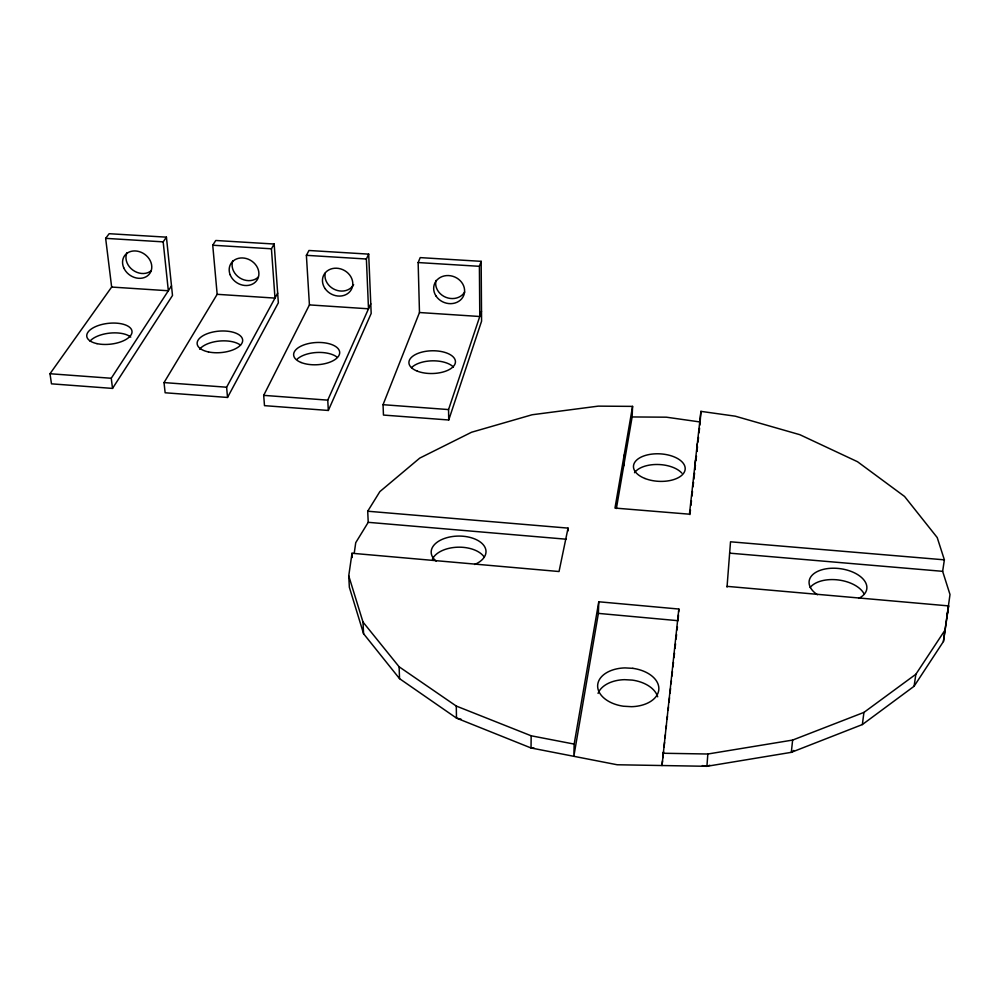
<?xml version="1.0" encoding="UTF-8"?>
<svg xmlns="http://www.w3.org/2000/svg" width="1000" height="1000" viewBox="0 0 1000 1000"><rect width="100%" height="100%" fill="white"/><g stroke="black" fill="none" stroke-linecap="round" stroke-linejoin="round"><path stroke-width="1.5" d="M354.275 552.9L355.737 542.675L368.225 522.325L367.713 511.225L568.05 528.112L559.038 571.525L352.013 553.263L348.738 575.837L363 622.062L399.113 666.787L456.287 706.062L531.163 735.788L531.038 747.975L617.2 764.762L706.912 766.3L791.325 752.337L862.35 724.562L914.087 686.263L943.425 641.525L948.6 605.9L727.087 586.362M567.987 530.925L568.05 528.112M598.775 601.775L574.163 744.087L573.837 756.312L598.387 613.387L598.775 601.775L678.838 609.038L678.662 611.95M623.725 465.887L624.163 455.025M616.388 508.55L632.125 416.95L632.575 406.375L598.25 406.138L532.1 414.762L471.562 432.238L419.738 458.113L379.862 491.613L367.713 511.225M678.838 609.038L662 765.525L662.513 760.9M678.475 614.862L678.125 620.7L598.387 613.387M695.425 460.538L694.837 469.888L695.425 465.275M696.825 451.4L697.312 443.688M699.9 425.087L700.925 411.362L735.225 416.175L799.862 434.7L857.513 461.725L904.562 496.463L937.212 537.55L944.375 559.837L942.638 571.325L950 594.525L943.425 641.525M702.362 765.6L706.912 766.3L707.837 754.013L792.625 740.075L863.938 712.4L915.863 674.25L945.275 629.7M727.025 587.125L730.512 541.8L944.375 559.837M792.625 740.075L791.325 752.337L793.763 750.462M700.925 411.362L689.438 514.188L614.975 508.075L632.575 406.375M662.862 757.825L663.55 751.663M664.062 747.038L664.575 742.412M665.088 737.8L665.425 734.712M666.112 728.55L666.462 725.462M667.15 719.3L667.487 716.225M668.175 710.062L668.512 706.975M669.038 702.362L669.55 697.738M670.062 693.112L670.575 688.487M671.087 683.863L671.438 680.788M671.95 676.162L672.463 671.538M672.975 666.925L673.487 662.3M674 657.675L674.525 653.05M675.037 648.438L675.55 643.812M676.062 639.188L676.575 634.562M677.087 629.938L677.438 626.862M689.925 514.6L690.45 509.975M690.962 505.35L691.475 500.725M691.988 496.1L692.5 491.488M693.012 486.863L693.538 482.238M693.875 479.15L694.562 472.987M695.938 460.662L696.45 456.037M696.963 451.4L697.487 446.75M698 442.113L698.512 437.463M699.038 432.825L699.55 428.175M862.35 724.562L863.938 712.4M914.087 686.263L915.863 674.25M946.775 617.612L948.6 605.9M448.738 419.988L481.575 321.163L481.163 261.337L420.213 257.613L418.15 262.55L419.475 312.525L383.05 404.688L383.462 415.062L448.738 419.988L448.55 409.575L481.5 311.35M419.475 312.525L479.775 316.5L479.4 266.312L481.163 261.337M328.338 410.462L371.175 313.475L368.688 254.125L308.975 250.487L306.388 255.325L309.425 304.9L263.688 395.363L264.488 405.65L328.338 410.462L327.75 400.138L370.763 303.738M309.425 304.9L368.5 308.8L366.388 259.012L368.688 254.125M227.525 397.45L278.35 302.812L274.175 244.025L215.75 240.487L212.738 245.225L217.162 294.312L164.025 382.587L165.138 392.775L227.525 397.45L226.612 387.212L277.663 293.163M217.162 294.312L274.988 298.1L271.438 248.8L274.175 244.025M112.525 388.413L172.5 295.475L166.425 237.162L109.162 233.7L105.65 238.35L111.65 287.05L50 373.738L51.475 383.837L112.525 388.413L111.25 378.263L171.5 285.912M111.65 287.05L168.337 290.763L163.175 241.863L166.425 237.162M706.912 766.3L709.837 765.25M632.125 416.95L666.4 417.188L700.238 421.987M662.725 753.25L707.837 754.013M534.113 748.15L531.038 747.975L456.488 718.1L399.55 678.662L363.575 633.725L349.35 587.263L348.738 575.837M105.65 238.35L163.175 241.863M212.738 245.225L271.438 248.8M306.388 255.325L366.388 259.012M418.15 262.55L479.4 266.312M50 373.738L111.25 378.263M164.025 382.587L226.612 387.212M263.688 395.363L327.75 400.138M383.05 404.688L448.55 409.575M368.225 522.325L566.263 539.212M729.625 553.15L942.638 571.325M531.163 735.788L574.163 744.087M461.037 719.175L456.488 718.1L456.287 706.062M352.013 553.263L352.238 557.513M363 622.062L363.575 633.725M399.113 666.787L399.55 678.662M199.65 349.225A22.763 10.85 -4.7 0 1 219.125 341.075A22.763 10.85 -4.7 0 1 240.512 345.15M258.35 277.013A15.388 13.113 31.3 0 1 239.713 277.875A15.388 13.113 31.3 0 1 232.862 260.688M90 341.087A22.688 10.537 -6.3 0 1 110.062 333.088A22.688 10.537 -6.3 0 1 130.75 337.088M151.25 270.675A15.337 12.75 34.8 0 1 132.75 270.012A15.337 12.75 34.8 0 1 127 252.675M411.525 367.663A23.2 11.45 -1.3 0 1 432.5 360.825A23.2 11.45 -1.3 0 1 453.375 367M464.675 292.087A15.625 13.762 20.9 0 1 445.8 297.288A15.625 13.762 20.9 0 1 435.988 280.475M297.15 359.15A22.975 11.188 -3.2 0 1 336.675 356.85M353.638 284.637A15.5 13.438 27.1 0 1 335.363 289.812A15.5 13.438 27.1 0 1 325.188 273.15M436.125 561.087A27.413 15.775 -0.8 0 1 442.788 539.1A27.413 15.775 -0.8 0 1 480.9 542.475A27.413 15.775 -0.8 0 1 474.675 564.487M634.525 472.725A25.8 13.838 3.1 0 1 657.325 464.487A25.8 13.838 3.1 0 1 681.862 473.125M817.4 594.738A29.087 16.45 7.6 0 1 817.537 571.425A29.087 16.45 7.6 0 1 858.3 575.025A29.087 16.45 7.6 0 1 858.662 598.387M598.062 693.413A30.525 19.425 4 0 1 624.462 679.663L632.312 680.1A30.525 19.425 4 0 1 657.675 696.8M432.425 559.125A27.312 15.862 -0.8 0 1 457.35 547.212A27.312 15.862 -0.8 0 1 484.237 557.087M810.113 587.537A28.963 16.525 7.7 0 1 838.375 579.963A28.963 16.525 7.7 0 1 864.325 594.338M632.85 668.337L624.975 667.9A30.65 19.35 4 0 0 597.65 685.525A30.65 19.35 4 0 0 623.425 706.225L631.525 706.688A30.65 19.35 4 0 0 658.85 688.988A30.65 19.35 4 0 0 632.85 668.337M208.463 351.938A22.837 10.775 -4.7 0 0 242.675 340.438A22.837 10.775 -4.7 0 0 208.562 333.225A22.837 10.775 -4.7 0 0 208.463 351.938M230.138 274.75A15.462 13.15 31.2 0 0 255.562 281.9A15.462 13.15 31.2 0 0 246.4 258.562A15.462 13.15 31.2 0 0 230.138 274.75M97.025 343.65A22.763 10.475 -6.3 0 0 132 332.362A22.763 10.475 -6.3 0 0 99.1 325.275A22.763 10.475 -6.3 0 0 97.025 343.65M123.675 267.638A15.412 12.788 34.7 0 0 148.787 274.7A15.412 12.788 34.7 0 0 139.025 251.55A15.412 12.788 34.7 0 0 123.675 267.638M417.362 371.175A23.275 11.375 -1.3 0 0 455.125 363.638A23.275 11.375 -1.3 0 0 424.075 351.625A23.275 11.375 -1.3 0 0 417.362 371.175M436.075 296.087A15.7 13.8 20.9 0 0 462.85 297.162A15.7 13.8 20.9 0 0 448.5 275.562A15.7 13.8 20.9 0 0 436.075 296.087M301.075 362.488A23.05 11.113 -3.2 0 0 339.137 355.087A23.05 11.113 -3.2 0 0 309.788 343.3A23.05 11.113 -3.2 0 0 301.075 362.488M325.075 288.587A15.575 13.487 27 0 0 351.287 289.625A15.575 13.487 27 0 0 336.5 268.212A15.575 13.487 27 0 0 325.075 288.587M645 478.5A25.9 13.762 3.1 0 0 685.15 469.438A25.9 13.762 3.1 0 0 647.837 454.8A25.9 13.762 3.1 0 0 645 478.5"/></g></svg>
